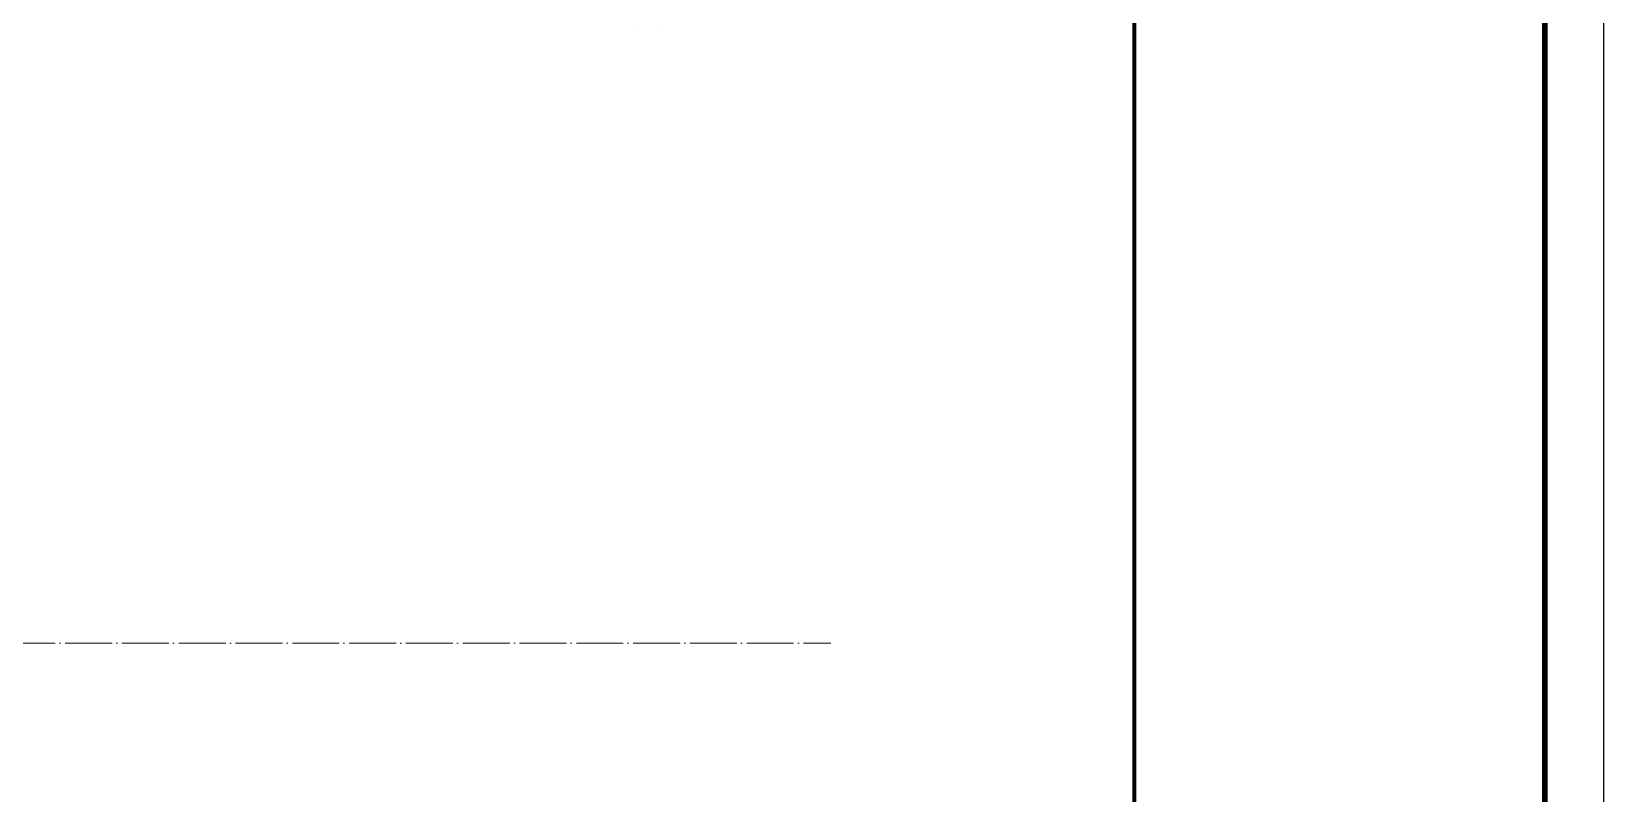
# Model space of a CAD drawing. Extents: x 27938 to 983267, y -209821 to 1628073.
# Drawn here: x 696167 to 709564, y 804129 to 810626 of the extents above; entities that cross this region are included whole.
import ezdxf

# ---------------------------------------------------------------- set-up
doc = ezdxf.new("R2010")
doc.units = 0
doc.header["$LTSCALE"] = 1000
doc.header["$MEASUREMENT"] = 0
doc.linetypes.add('DOTE', pattern=[2.42, 2, -0.2, 0.02, -0.2])
doc.layers.add('DOTE', color=19, linetype='DOTE', lineweight=9)
doc.layers.add('立面-窗开启线', color=250, linetype='Continuous', lineweight=13)
doc.layers.add('yichutu', color=7, linetype='Continuous', true_color=0xffffff, plot=False)
doc.layers.add('图框', color=140, linetype='Continuous')

# ---------------------------------------------------------------- blocks, each defined once
blk = doc.blocks.new('yct-841-594-84100-59399.9999999999-100-1000.0')
at = {"layer": 'yichutu', "color": 7, "true_color": 0xffffff}
blk.add_lwpolyline([(0, 0), (0, 59400), (84100, 59400), (84100, 0)], close=True, dxfattribs=at)
blk = doc.blocks.new('A$C140179C8')
at = {"layer": '图框'}
blk.add_lwpolyline([(0, 0), (42050, 0), (42050, -29700), (0, -29700)], close=True, dxfattribs=at)
blk.add_lwpolyline([(0, 0), (42050, 0), (42050, -29700), (0, -29700)], close=True, dxfattribs=at)
at = {"layer": '图框', "const_width": 50}
blk.add_lwpolyline([(41550, -29200), (41550, -500), (1250, -500), (1250, -29200)], close=True, dxfattribs=at)
at = {"layer": '图框', "const_width": 35}
blk.add_lwpolyline([(38052, -29200), (38052, -500)], dxfattribs=at)

msp = doc.modelspace()

# ---------------------------------------------------------------- linework, layer by layer
at = {"layer": 'DOTE', "ltscale": 0.2}
msp.add_line((683386.1, 805410.2), (702978.4, 805410.2), dxfattribs=at)
msp.add_line((683386.1, 805410.2), (702978.4, 805410.2), dxfattribs=at)
at = {"layer": '立面-窗开启线', "color": 36, "ltscale": 0.5, "true_color": 0x88471b}
for p, q in [((701303.3, 810625.7), (701303.3, 810626.3)), ((701518.6, 810626.3), (701518.6, 810625.7))]:
    msp.add_line(p, q, dxfattribs=at)

# ---------------------------------------------------------------- block references
msp.add_blockref('A$C140179C8', (667514.1, 826573.7))
at = {"layer": 'yichutu', "xscale": 0.5, "yscale": 0.5, "zscale": 0.5}
msp.add_blockref('yct-841-594-84100-59399.9999999999-100-1000.0', (667514.1, 796873.7), dxfattribs=at)

doc.saveas('drawing.dxf')
